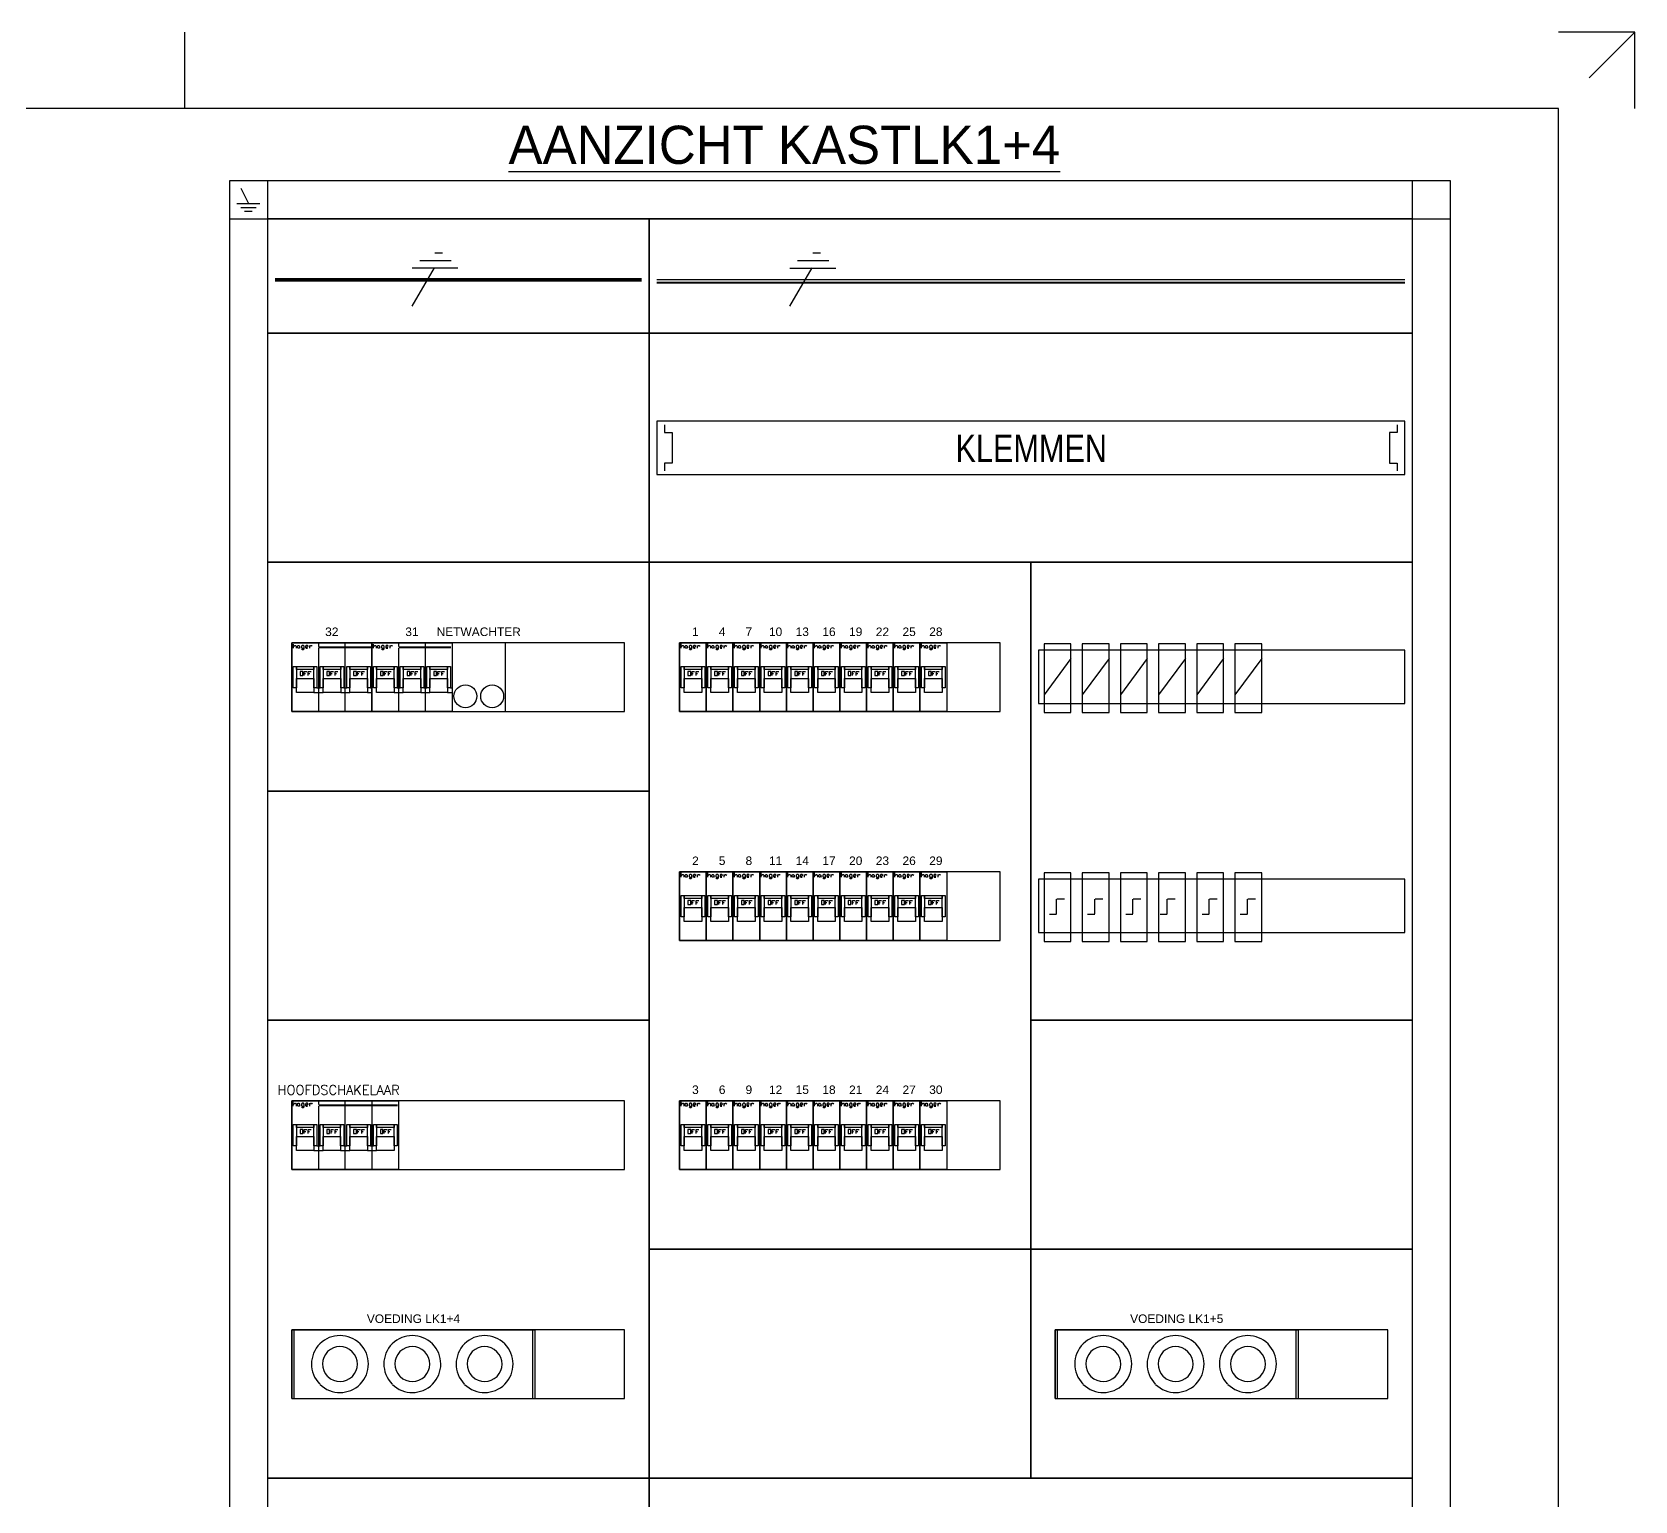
# Model space of a CAD drawing. Header units: millimetres. Extents: x 0 to 420, y 0 to 297.
# Drawn here: x 210 to 420, y 104.6 to 297 of the extents above; entities that cross this region are included whole.
import ezdxf
from ezdxf.enums import TextEntityAlignment as Align

# ---------------------------------------------------------------- set-up
doc = ezdxf.new("R2010")
doc.units = ezdxf.units.MM
doc.layers.get('0').update_dxf_attribs({"linetype": 'CONTINUOUS'})
for name, color, linetype in [('00kad018', 1, 'CONTINUOUS'), ('00kad070', 5, 'CONTINUOUS'), ('BL$2----_KADER', 7, 'CONTINUOUS'), ('KAST AANZICHT', 1, 'CONTINUOUS'), ('Kast-aanzicht', 1, 'CONTINUOUS')]:
    doc.layers.add(name, color=color, linetype=linetype)
doc.styles.add('BURO-050', font='BUROFONT.shx', dxfattribs={"height": 5})
doc.styles.add('GREEN', font='txt')
doc.styles.add('NOOTER', font='arial.ttf')
doc.styles.add('ROMANS', font='romans', dxfattribs={"height": 2})

# ---------------------------------------------------------------- blocks, each defined once
blk = doc.blocks.new('a3-windesheim-hor')
at = {"layer": '00kad018', "color": 1}
for p, q in [((230, 287), (230, 297)), ((420, 297), (410, 297)), ((420, 297), (414, 291)), ((420, 287), (420, 297))]:
    blk.add_line(p, q, dxfattribs=at)
at = {"layer": '00kad070', "color": 5}
for p, q in [((410, 287), (20, 287)), ((410, 10), (410, 287))]:
    blk.add_line(p, q, dxfattribs=at)
blk = doc.blocks.new('HAG08')
at = {"color": 0}
for p, q in [((-16.5, -3.5), (-16.5, -0.8)), ((-16.5, -0.8), (-16.5, -0.8)), ((-16.5, -2.6), (-15.6, -1.7)), ((-15.6, -1.7), (-15.2, -1.7)), ((-15.2, -1.7), (-14.7, -2.2)), ((-14.7, -2.2), (-14.7, -3.5)), ((-14.7, -3.5), (-14.7, -3.5)), ((-13.8, -2.2), (-13.4, -1.7)), ((-13.8, -3.1), (-13.8, -2.2)), ((-13.4, -3.5), (-13.8, -3.1)), ((-13.4, -1.7), (-13, -1.7)), ((-13, -3.5), (-13.4, -3.5)), ((-13, -1.7), (-12.5, -2.2)), ((-12.5, -3.1), (-13, -3.5)), ((-12.5, -2.2), (-12.5, -3.1)), ((-12.5, -3.1), (-12.1, -3.5)), ((-12.1, -3.5), (-12.1, -3.5)), ((-10.7, -1.7), (-11.2, -2.2)), ((-11.2, -2.2), (-11.2, -3.1)), ((-11.2, -3.1), (-10.7, -3.5)), ((-11.2, -3.9), (-10.7, -4.4)), ((-9.9, -1.7), (-10.7, -1.7)), ((-10.7, -3.5), (-9.4, -3.5)), ((-10.7, -4.4), (-9.9, -4.4)), ((-9.4, -2.2), (-9.9, -1.7)), ((-9.9, -4.4), (-9.4, -3.9)), ((-9.4, -3.9), (-9.4, -2.2)), ((-9.4, -3.5), (-9.4, -3.5)), ((-8.1, -1.7), (-8.5, -2.2)), ((-8.5, -2.2), (-8.5, -3.1)), ((-8.5, -2.6), (-7.2, -2.6)), ((-8.5, -3.1), (-8.1, -3.5)), ((-7.2, -1.7), (-8.1, -1.7)), ((-8.1, -3.5), (-7.2, -3.5)), ((-6.8, -2.2), (-7.2, -1.7)), ((-7.2, -2.6), (-6.8, -2.2)), ((-7.2, -3.5), (-7.2, -3.5)), ((-5.9, -1.7), (-5.9, -3.5)), ((-5.9, -2.6), (-5, -1.7)), ((-5.9, -3.5), (-5.9, -3.5)), ((-5, -1.7), (-4.6, -1.7)), ((-4.6, -1.7), (-4.1, -2.2)), ((-4.1, -2.2), (-4.1, -2.2)), ((-10.2, -18.8), (-12, -18.8)), ((-12, -18.8), (-12, -21.5)), ((-10.2, -21.5), (-10.2, -18.8)), ((-9.3, -21.5), (-9.3, -18.8)), ((-9.3, -18.8), (-7.6, -18.8)), ((-9.3, -20.2), (-8.5, -20.2)), ((-8.5, -20.2), (-8.5, -20.2)), ((-7.6, -18.8), (-7.6, -18.8)), ((-6.7, -21.5), (-6.7, -18.8)), ((-6.7, -18.8), (-4.9, -18.8)), ((-6.7, -20.2), (-5.8, -20.2)), ((-5.8, -20.2), (-5.8, -20.2)), ((-4.9, -18.8), (-4.9, -18.8)), ((-12, -21.5), (-10.2, -21.5)), ((-12, -21.5), (-12, -21.5))]:
    blk.add_line(p, q, dxfattribs=at)
for points in [[(-17.5, -45), (-17.5, 0), (0, 0), (0, -45)], [(-16.5, -29.5), (-16.5, -15.5), (-14.5, -15.5), (-14.5, -29.5)], [(-14.5, -17.5), (-14.5, -15.5), (-3, -15.5), (-3, -17.5)], [(-3, -29.5), (-3, -15.5), (-1, -15.5), (-1, -29.5)], [(-14.5, -32.5), (-14.5, -23.5), (-3, -23.5), (-3, -32.5)]]:
    blk.add_lwpolyline(points, close=True, dxfattribs=at)
blk = doc.blocks.new('HAG07')
at = {"color": 0}
for p, q in [((0.22, 8.85), (0.22, 9.42)), ((0.22, 9.42), (0.22, 9.42)), ((0.22, 9.04), (0.41, 9.23)), ((0.41, 9.23), (0.5, 9.23)), ((0.5, 9.23), (0.6, 9.14)), ((0.6, 9.14), (0.6, 8.85)), ((0.79, 9.14), (0.88, 9.23)), ((0.79, 8.95), (0.79, 9.14)), ((0.88, 9.23), (0.97, 9.23)), ((0.97, 9.23), (1.07, 9.14)), ((1.07, 9.14), (1.07, 8.95)), ((1.44, 9.23), (1.35, 9.14)), ((1.35, 9.14), (1.35, 8.95)), ((1.63, 9.23), (1.44, 9.23)), ((1.73, 9.14), (1.63, 9.23)), ((1.73, 8.76), (1.73, 9.14)), ((2.01, 9.23), (1.92, 9.14)), ((1.92, 9.14), (1.92, 8.95)), ((1.92, 9.04), (2.2, 9.04)), ((2.2, 9.23), (2.01, 9.23)), ((2.29, 9.14), (2.2, 9.23)), ((2.2, 9.04), (2.29, 9.14)), ((2.48, 9.23), (2.48, 8.85)), ((2.48, 9.04), (2.67, 9.23)), ((2.67, 9.23), (2.76, 9.23)), ((2.76, 9.23), (2.86, 9.14)), ((2.86, 9.14), (2.86, 9.14)), ((3.73, 9.6), (3.73, 9.09)), ((7.47, 9.09), (7.47, 9.6)), ((0.6, 8.85), (0.6, 8.85)), ((0.88, 8.85), (0.79, 8.95)), ((0.97, 8.85), (0.88, 8.85)), ((1.07, 8.95), (0.97, 8.85)), ((1.07, 8.95), (1.16, 8.85)), ((1.16, 8.85), (1.16, 8.85)), ((1.35, 8.95), (1.44, 8.85)), ((1.35, 8.76), (1.44, 8.66)), ((1.44, 8.85), (1.73, 8.85)), ((1.44, 8.66), (1.63, 8.66)), ((1.63, 8.66), (1.73, 8.76)), ((1.73, 8.85), (1.73, 8.85)), ((1.92, 8.95), (2.01, 8.85)), ((2.01, 8.85), (2.2, 8.85)), ((2.2, 8.85), (2.2, 8.85)), ((2.48, 8.85), (2.48, 8.85)), ((3.73, 8.83), (3.73, 0)), ((7.47, 0), (7.47, 8.83)), ((1.56, 5.58), (1.18, 5.58)), ((1.18, 5.58), (1.18, 5.01)), ((1.18, 5.01), (1.56, 5.01)), ((1.18, 5.01), (1.18, 5.01)), ((1.56, 5.01), (1.56, 5.58)), ((1.74, 5.01), (1.74, 5.58)), ((1.74, 5.58), (2.12, 5.58)), ((1.74, 5.3), (1.93, 5.3)), ((1.93, 5.3), (1.93, 5.3)), ((2.12, 5.58), (2.12, 5.58)), ((2.31, 5.01), (2.31, 5.58)), ((2.31, 5.58), (2.69, 5.58)), ((2.31, 5.3), (2.5, 5.3)), ((2.5, 5.3), (2.5, 5.3)), ((2.69, 5.58), (2.69, 5.58)), ((5.29, 5.58), (4.91, 5.58)), ((4.91, 5.58), (4.91, 5.01)), ((4.91, 5.01), (5.29, 5.01)), ((4.91, 5.01), (4.91, 5.01)), ((5.29, 5.01), (5.29, 5.58)), ((5.47, 5.01), (5.47, 5.58)), ((5.47, 5.58), (5.85, 5.58)), ((5.47, 5.3), (5.66, 5.3)), ((5.66, 5.3), (5.66, 5.3)), ((5.85, 5.58), (5.85, 5.58)), ((6.04, 5.01), (6.04, 5.58)), ((6.04, 5.58), (6.42, 5.58)), ((6.04, 5.3), (6.23, 5.3)), ((6.23, 5.3), (6.23, 5.3)), ((6.42, 5.58), (6.42, 5.58)), ((9.02, 5.58), (8.64, 5.58)), ((8.64, 5.58), (8.64, 5.01)), ((8.64, 5.01), (9.02, 5.01)), ((8.64, 5.01), (8.64, 5.01)), ((9.02, 5.01), (9.02, 5.58)), ((9.2, 5.01), (9.2, 5.58)), ((9.2, 5.58), (9.58, 5.58)), ((9.2, 5.3), (9.39, 5.3)), ((9.39, 5.3), (9.39, 5.3)), ((9.58, 5.58), (9.58, 5.58)), ((9.77, 5.01), (9.77, 5.58)), ((9.77, 5.58), (10.15, 5.58)), ((9.77, 5.3), (9.96, 5.3)), ((9.96, 5.3), (9.96, 5.3)), ((10.15, 5.58), (10.15, 5.58)), ((3.09, 2.67), (4.37, 2.67)), ((3.52, 3.31), (3.95, 3.31)), ((6.83, 2.67), (8.11, 2.67)), ((7.25, 3.31), (7.68, 3.31)), ((10.56, 2.67), (11.2, 2.67)), ((10.99, 3.31), (11.2, 3.31))]:
    blk.add_line(p, q, dxfattribs=at)
for points in [[(0, 0), (0, 9.6), (11.2, 9.6), (11.2, 0)], [(0.21, 3.31), (0.21, 6.29), (0.64, 6.29), (0.64, 3.31)], [(0.64, 5.87), (0.64, 6.29), (3.09, 6.29), (3.09, 5.87)], [(0.64, 2.67), (0.64, 4.59), (3.09, 4.59), (3.09, 2.67)], [(3.09, 3.31), (3.09, 6.29), (3.52, 6.29), (3.52, 3.31)], [(3.95, 3.31), (3.95, 6.29), (4.37, 6.29), (4.37, 3.31)], [(4.37, 5.87), (4.37, 6.29), (6.83, 6.29), (6.83, 5.87)], [(4.37, 2.67), (4.37, 4.59), (6.83, 4.59), (6.83, 2.67)], [(6.83, 3.31), (6.83, 6.29), (7.25, 6.29), (7.25, 3.31)], [(7.68, 3.31), (7.68, 6.29), (8.11, 6.29), (8.11, 3.31)], [(8.11, 5.87), (8.11, 6.29), (10.56, 6.29), (10.56, 5.87)], [(8.11, 2.67), (8.11, 4.59), (10.56, 4.59), (10.56, 2.67)], [(10.56, 3.31), (10.56, 6.29), (10.99, 6.29), (10.99, 3.31)]]:
    blk.add_lwpolyline(points, close=True, dxfattribs=at)
at = {"color": 0, "const_width": 0.256}
blk.add_lwpolyline([(3.73, 8.96), (11.05, 8.96)], dxfattribs=at)
blk = doc.blocks.new('HAG09')
at = {"color": 0}
for p, q in [((-52.5, 0), (-52.5, -2.4)), ((-35, -2.4), (-35, 0)), ((-17.5, 0), (-17.5, -2.4)), ((-69, -3.5), (-69, -0.8)), ((-69, -0.8), (-69, -0.8)), ((-69, -2.6), (-68.1, -1.7)), ((-68.1, -1.7), (-67.6, -1.7)), ((-67.6, -1.7), (-67.2, -2.2)), ((-67.2, -2.2), (-67.2, -3.5)), ((-67.2, -3.5), (-67.2, -3.5)), ((-66.3, -2.2), (-65.9, -1.7)), ((-66.3, -3.1), (-66.3, -2.2)), ((-65.9, -3.5), (-66.3, -3.1)), ((-65.9, -1.7), (-65.4, -1.7)), ((-65.4, -3.5), (-65.9, -3.5)), ((-65.4, -1.7), (-65, -2.2)), ((-65, -3.1), (-65.4, -3.5)), ((-65, -2.2), (-65, -3.1)), ((-65, -3.1), (-64.6, -3.5)), ((-64.6, -3.5), (-64.6, -3.5)), ((-63.2, -1.7), (-63.7, -2.2)), ((-63.7, -2.2), (-63.7, -3.1)), ((-63.7, -3.1), (-63.2, -3.5)), ((-63.7, -3.9), (-63.2, -4.4)), ((-62.3, -1.7), (-63.2, -1.7)), ((-63.2, -3.5), (-61.9, -3.5)), ((-63.2, -4.4), (-62.3, -4.4)), ((-61.9, -2.2), (-62.3, -1.7)), ((-62.3, -4.4), (-61.9, -3.9)), ((-61.9, -3.9), (-61.9, -2.2)), ((-61.9, -3.5), (-61.9, -3.5)), ((-60.6, -1.7), (-61, -2.2)), ((-61, -2.2), (-61, -3.1)), ((-61, -2.6), (-59.7, -2.6)), ((-61, -3.1), (-60.6, -3.5)), ((-59.7, -1.7), (-60.6, -1.7)), ((-60.6, -3.5), (-59.7, -3.5)), ((-59.2, -2.2), (-59.7, -1.7)), ((-59.7, -2.6), (-59.2, -2.2)), ((-59.7, -3.5), (-59.7, -3.5)), ((-58.4, -1.7), (-58.4, -3.5)), ((-58.4, -2.6), (-57.5, -1.7)), ((-58.4, -3.5), (-58.4, -3.5)), ((-57.5, -1.7), (-57, -1.7)), ((-57, -1.7), (-56.6, -2.2)), ((-56.6, -2.2), (-56.6, -2.2)), ((-52.5, -3.6), (-52.5, -45)), ((-35, -45), (-35, -3.6)), ((-17.5, -3.6), (-17.5, -45)), ((-62.7, -18.8), (-64.5, -18.8)), ((-64.5, -18.8), (-64.5, -21.5)), ((-62.7, -21.5), (-62.7, -18.8)), ((-61.8, -21.5), (-61.8, -18.8)), ((-61.8, -18.8), (-60.1, -18.8)), ((-61.8, -20.2), (-60.9, -20.2)), ((-60.9, -20.2), (-60.9, -20.2)), ((-60.1, -18.8), (-60.1, -18.8)), ((-59.2, -21.5), (-59.2, -18.8)), ((-59.2, -18.8), (-57.4, -18.8)), ((-59.2, -20.2), (-58.3, -20.2)), ((-58.3, -20.2), (-58.3, -20.2)), ((-57.4, -18.8), (-57.4, -18.8)), ((-45.2, -18.8), (-47, -18.8)), ((-47, -18.8), (-47, -21.5)), ((-45.2, -21.5), (-45.2, -18.8)), ((-44.3, -21.5), (-44.3, -18.8)), ((-44.3, -18.8), (-42.6, -18.8)), ((-44.3, -20.2), (-43.5, -20.2)), ((-43.5, -20.2), (-43.5, -20.2)), ((-42.6, -18.8), (-42.6, -18.8)), ((-41.7, -21.5), (-41.7, -18.8)), ((-41.7, -18.8), (-39.9, -18.8)), ((-41.7, -20.2), (-40.8, -20.2)), ((-40.8, -20.2), (-40.8, -20.2)), ((-39.9, -18.8), (-39.9, -18.8)), ((-27.7, -18.8), (-29.5, -18.8)), ((-29.5, -18.8), (-29.5, -21.5)), ((-27.7, -21.5), (-27.7, -18.8)), ((-26.9, -21.5), (-26.9, -18.8)), ((-26.9, -18.8), (-25.1, -18.8)), ((-26.9, -20.2), (-26, -20.2)), ((-26, -20.2), (-26, -20.2)), ((-25.1, -18.8), (-25.1, -18.8)), ((-24.2, -21.5), (-24.2, -18.8)), ((-24.2, -18.8), (-22.4, -18.8)), ((-24.2, -20.2), (-23.3, -20.2)), ((-23.3, -20.2), (-23.3, -20.2)), ((-22.4, -18.8), (-22.4, -18.8)), ((-10.3, -18.8), (-12, -18.8)), ((-12, -18.8), (-12, -21.5)), ((-10.3, -21.5), (-10.3, -18.8)), ((-9.4, -21.5), (-9.4, -18.8)), ((-9.4, -18.8), (-7.6, -18.8)), ((-9.4, -20.2), (-8.5, -20.2)), ((-8.5, -20.2), (-8.5, -20.2)), ((-7.6, -18.8), (-7.6, -18.8)), ((-6.7, -21.5), (-6.7, -18.8)), ((-6.7, -18.8), (-4.9, -18.8)), ((-6.7, -20.2), (-5.8, -20.2)), ((-5.8, -20.2), (-5.8, -20.2)), ((-4.9, -18.8), (-5, -18.8)), ((-64.5, -21.5), (-62.7, -21.5)), ((-64.5, -21.5), (-64.5, -21.5)), ((-53.5, -29.5), (-51.5, -29.5)), ((-47, -21.5), (-45.2, -21.5)), ((-47, -21.5), (-47, -21.5)), ((-36, -29.5), (-34, -29.5)), ((-29.5, -21.5), (-27.7, -21.5)), ((-29.5, -21.5), (-29.5, -21.5)), ((-18.5, -29.5), (-16.5, -29.5)), ((-12, -21.5), (-10.3, -21.5)), ((-12, -21.5), (-12, -21.5)), ((-55.5, -32.5), (-49.5, -32.5)), ((-38, -32.5), (-32, -32.5)), ((-20.5, -32.5), (-14.5, -32.5))]:
    blk.add_line(p, q, dxfattribs=at)
for points in [[(-70, -45), (-70, 0), (0, 0), (0, -45)], [(-69, -29.5), (-69, -15.5), (-67, -15.5), (-67, -29.5)], [(-67, -17.5), (-67, -15.5), (-55.5, -15.5), (-55.5, -17.5)], [(-55.5, -29.5), (-55.5, -15.5), (-53.5, -15.5), (-53.5, -29.5)], [(-51.5, -29.5), (-51.5, -15.5), (-49.5, -15.5), (-49.5, -29.5)], [(-49.5, -17.5), (-49.5, -15.5), (-38, -15.5), (-38, -17.5)], [(-38, -29.5), (-38, -15.5), (-36, -15.5), (-36, -29.5)], [(-34, -29.5), (-34, -15.5), (-32, -15.5), (-32, -29.5)], [(-32, -17.5), (-32, -15.5), (-20.5, -15.5), (-20.5, -17.5)], [(-20.5, -29.5), (-20.5, -15.5), (-18.5, -15.5), (-18.5, -29.5)], [(-16.5, -29.5), (-16.5, -15.5), (-14.5, -15.5), (-14.5, -29.5)], [(-14.5, -17.5), (-14.5, -15.5), (-3, -15.5), (-3, -17.5)], [(-3, -29.5), (-3, -15.5), (-1, -15.5), (-1, -29.5)], [(-67, -32.5), (-67, -23.5), (-55.5, -23.5), (-55.5, -32.5)], [(-49.5, -32.5), (-49.5, -23.5), (-38, -23.5), (-38, -32.5)], [(-32, -32.5), (-32, -23.5), (-20.5, -23.5), (-20.5, -32.5)], [(-14.5, -32.5), (-14.5, -23.5), (-3, -23.5), (-3, -32.5)]]:
    blk.add_lwpolyline(points, close=True, dxfattribs=at)
at = {"color": 0, "const_width": 1.2}
blk.add_lwpolyline([(-52.5, -3), (-0.7, -3)], dxfattribs=at)

msp = doc.modelspace()

# ---------------------------------------------------------------- linework, layer by layer
at = {"layer": 'KAST AANZICHT', "color": 1, "linetype": 'Continuous'}
for p, q in [((395.85, 277.53), (235.85, 277.53)), ((235.85, 277.53), (235.85, 87.53)), ((240.85, 277.53), (240.85, 87.53)), ((390.85, 87.53), (390.85, 277.53)), ((395.85, 87.53), (395.85, 277.53)), ((237.35, 276.53), (238.35, 274.53)), ((236.85, 274.53), (239.85, 274.53)), ((237.35, 274.03), (239.35, 274.03)), ((237.85, 273.53), (238.85, 273.53)), ((235.85, 272.53), (395.85, 272.53)), ((260.79, 267.09), (264.91, 267.09)), ((262.79, 268.09), (263.79, 268.09)), ((310.29, 267.07), (314.41, 267.07)), ((312.29, 268.07), (313.29, 268.07)), ((289.85, 264.69), (241.85, 264.69)), ((259.79, 261.09), (262.71, 266.13)), ((259.79, 266.09), (265.79, 266.09)), ((309.29, 261.07), (312.21, 266.11)), ((309.29, 266.07), (315.29, 266.07)), ((289.85, 264.55), (241.85, 264.55)), ((289.85, 264.35), (241.85, 264.35)), ((389.85, 264.55), (291.85, 264.55)), ((389.85, 264.21), (291.85, 264.21)), ((389.85, 264.11), (291.85, 264.11)), ((292.85, 245.53), (292.85, 244.53)), ((292.85, 244.53), (293.85, 244.53)), ((293.85, 244.53), (293.85, 240.53)), ((388.85, 244.53), (387.85, 244.53)), ((387.85, 244.53), (387.85, 240.53)), ((388.85, 245.53), (388.85, 244.53)), ((293.85, 240.53), (292.85, 240.53)), ((292.85, 240.53), (292.85, 239.53)), ((387.85, 240.53), (388.85, 240.53)), ((388.85, 240.53), (388.85, 239.53)), ((342.64, 210.15), (346.14, 214.91)), ((347.64, 210.15), (351.14, 214.91)), ((352.64, 210.15), (356.14, 214.91)), ((357.64, 210.15), (361.14, 214.91)), ((362.64, 210.15), (366.14, 214.91)), ((367.64, 210.15), (371.14, 214.91)), ((344.22, 181.47), (344.22, 183.39)), ((344.28, 183.43), (345.28, 183.43)), ((349.22, 181.47), (349.22, 183.39)), ((349.28, 183.43), (350.28, 183.43)), ((354.22, 181.47), (354.22, 183.39)), ((354.28, 183.43), (355.28, 183.43)), ((358.72, 181.47), (358.72, 183.39)), ((358.78, 183.43), (359.78, 183.43)), ((364.22, 181.47), (364.22, 183.39)), ((364.28, 183.43), (365.28, 183.43)), ((369.22, 181.47), (369.22, 183.39)), ((369.28, 183.43), (370.28, 183.43)), ((343.28, 181.43), (344.22, 181.43)), ((348.28, 181.43), (349.22, 181.43)), ((353.28, 181.43), (354.22, 181.43)), ((357.78, 181.43), (358.72, 181.43)), ((363.28, 181.43), (364.22, 181.43)), ((368.28, 181.43), (369.22, 181.43))]:
    msp.add_line(p, q, dxfattribs=at)
at = {"layer": 'KAST AANZICHT', "linetype": 'Continuous'}
for p, q in [((244.03, 117.99), (244.03, 126.99)), ((244.03, 126.99), (275.92, 126.99)), ((244.34, 117.99), (244.34, 126.99)), ((275.6, 117.99), (275.6, 126.99)), ((275.92, 117.99), (275.92, 126.99)), ((344.03, 117.99), (344.03, 126.99)), ((344.03, 126.99), (375.92, 126.99)), ((344.34, 117.99), (344.34, 126.99)), ((375.6, 117.99), (375.6, 126.99)), ((375.92, 117.99), (375.92, 126.99)), ((244.03, 117.99), (275.92, 117.99)), ((344.03, 117.99), (375.92, 117.99))]:
    msp.add_line(p, q, dxfattribs=at)
at = {"layer": 'KAST AANZICHT', "color": 1, "linetype": 'Continuous'}
for points in [[(240.85, 257.53), (290.85, 257.53), (290.85, 272.53), (240.85, 272.53)], [(290.85, 257.53), (390.85, 257.53), (390.85, 272.53), (290.85, 272.53)], [(240.85, 227.53), (290.85, 227.53), (290.85, 257.53), (240.85, 257.53)], [(290.85, 227.53), (390.85, 227.53), (390.85, 257.53), (290.85, 257.53)], [(291.85, 239.03), (389.85, 239.03), (389.85, 246.03), (291.85, 246.03)], [(240.85, 197.53), (290.85, 197.53), (290.85, 227.53), (240.85, 227.53)], [(290.85, 137.53), (340.85, 137.53), (340.85, 227.53), (290.85, 227.53)], [(390.85, 227.53), (340.85, 227.53), (340.85, 167.53), (390.85, 167.53)], [(244.03, 207.99), (287.63, 207.99), (287.63, 216.99), (244.03, 216.99)], [(265.03, 207.99), (272.03, 207.99), (272.03, 216.99), (265.03, 216.99)], [(294.83, 207.99), (336.83, 207.99), (336.83, 216.99), (294.83, 216.99)], [(342.6, 207.85), (346.1, 207.85), (346.1, 216.85), (342.6, 216.85)], [(347.6, 207.85), (351.1, 207.85), (351.1, 216.85), (347.6, 216.85)], [(352.6, 207.85), (356.1, 207.85), (356.1, 216.85), (352.6, 216.85)], [(357.6, 207.85), (361.1, 207.85), (361.1, 216.85), (357.6, 216.85)], [(362.6, 207.85), (366.1, 207.85), (366.1, 216.85), (362.6, 216.85)], [(367.6, 207.85), (371.1, 207.85), (371.1, 216.85), (367.6, 216.85)], [(341.85, 209.03), (389.85, 209.03), (389.85, 216.03), (341.85, 216.03)], [(341.85, 209.03), (389.85, 209.03), (389.85, 216.03), (341.85, 216.03)], [(240.85, 167.53), (290.85, 167.53), (290.85, 197.53), (240.85, 197.53)], [(294.83, 177.99), (336.83, 177.99), (336.83, 186.99), (294.83, 186.99)], [(341.85, 179.03), (389.85, 179.03), (389.85, 186.03), (341.85, 186.03)], [(341.85, 179.03), (389.85, 179.03), (389.85, 186.03), (341.85, 186.03)], [(342.6, 177.85), (346.1, 177.85), (346.1, 186.85), (342.6, 186.85)], [(347.6, 177.85), (351.1, 177.85), (351.1, 186.85), (347.6, 186.85)], [(352.6, 177.85), (356.1, 177.85), (356.1, 186.85), (352.6, 186.85)], [(357.6, 177.85), (361.1, 177.85), (361.1, 186.85), (357.6, 186.85)], [(362.6, 177.85), (366.1, 177.85), (366.1, 186.85), (362.6, 186.85)], [(367.6, 177.85), (371.1, 177.85), (371.1, 186.85), (367.6, 186.85)], [(240.85, 107.53), (290.85, 107.53), (290.85, 167.53), (240.85, 167.53)], [(390.85, 167.53), (340.85, 167.53), (340.85, 137.53), (390.85, 137.53)], [(244.03, 147.99), (287.63, 147.99), (287.63, 156.99), (244.03, 156.99)], [(294.83, 147.99), (336.83, 147.99), (336.83, 156.99), (294.83, 156.99)], [(290.85, 107.53), (340.85, 107.53), (340.85, 137.53), (290.85, 137.53)], [(340.85, 107.53), (390.85, 107.53), (390.85, 137.53), (340.85, 137.53)], [(244.03, 117.99), (287.63, 117.99), (287.63, 126.99), (244.03, 126.99)], [(344.03, 117.99), (387.63, 117.99), (387.63, 126.99), (344.03, 126.99)], [(240.85, 92.53), (290.85, 92.53), (290.85, 107.53), (240.85, 107.53)], [(290.85, 92.53), (390.85, 92.53), (390.85, 107.53), (290.85, 107.53)]]:
    msp.add_lwpolyline(points, close=True, dxfattribs=at)
at = {"layer": 'KAST AANZICHT'}
for centre in [(266.78, 209.98), (270.28, 209.98)]:
    msp.add_circle(centre, 1.5, dxfattribs=at)
at = {"layer": 'KAST AANZICHT', "linetype": 'Continuous'}
for centre, radius, start, end in [((250.34, 122.49), 3.73, 225.4999, 224.5495), ((259.82, 122.49), 3.73, 225.4999, 224.5495), ((269.29, 122.49), 3.73, 225.4999, 224.5495), ((350.34, 122.49), 3.73, 225.4999, 224.5495), ((359.82, 122.49), 3.73, 225.4999, 224.5495), ((369.29, 122.49), 3.73, 225.4999, 224.5495), ((250.34, 122.49), 2.29, 225.4269, 224.6462), ((259.82, 122.49), 2.29, 225.4269, 224.6462), ((269.29, 122.49), 2.29, 225.4269, 224.6462), ((350.34, 122.49), 2.29, 225.4269, 224.6462), ((359.82, 122.49), 2.29, 225.4269, 224.6462), ((369.29, 122.49), 2.29, 225.4269, 224.6462)]:
    msp.add_arc(centre, radius, start, end, dxfattribs=at)

# ---------------------------------------------------------------- block references
at = {"layer": 'BL$2----_KADER'}
msp.add_blockref('a3-windesheim-hor', (0, 0), dxfattribs=at)
at = {"layer": 'KAST AANZICHT'}
for name, p, xscale, yscale, zscale in [('HAG07', (244.03, 207.99), 0.9375, 0.9375, 0.9375), ('HAG07', (254.53, 207.99), 0.9375, 0.9375, 0.9375), ('HAG08', (298.33, 216.99), 0.2000000000000455, 0.2000000000000455, 0.2000000000000455), ('HAG08', (301.83, 216.99), 0.2000000000000455, 0.2000000000000455, 0.2000000000000455), ('HAG08', (305.33, 216.99), 0.2000000000000455, 0.2000000000000455, 0.2000000000000455), ('HAG08', (308.83, 216.99), 0.2000000000000455, 0.2000000000000455, 0.2000000000000455), ('HAG08', (312.33, 216.99), 0.2000000000000455, 0.2000000000000455, 0.2000000000000455), ('HAG08', (315.83, 216.99), 0.2000000000000455, 0.2000000000000455, 0.2000000000000455), ('HAG08', (319.33, 216.99), 0.2000000000000455, 0.2000000000000455, 0.2000000000000455), ('HAG08', (322.83, 216.99), 0.2000000000000455, 0.2000000000000455, 0.2000000000000455), ('HAG08', (326.33, 216.99), 0.2000000000000455, 0.2000000000000455, 0.2000000000000455), ('HAG08', (329.83, 216.99), 0.2000000000000455, 0.2000000000000455, 0.2000000000000455), ('HAG08', (298.33, 186.99), 0.2000000000000455, 0.2000000000000455, 0.2000000000000455), ('HAG08', (301.83, 186.99), 0.2000000000000455, 0.2000000000000455, 0.2000000000000455), ('HAG08', (305.33, 186.99), 0.2000000000000455, 0.2000000000000455, 0.2000000000000455), ('HAG08', (308.83, 186.99), 0.2000000000000455, 0.2000000000000455, 0.2000000000000455), ('HAG08', (312.33, 186.99), 0.2000000000000455, 0.2000000000000455, 0.2000000000000455), ('HAG08', (315.83, 186.99), 0.2000000000000455, 0.2000000000000455, 0.2000000000000455), ('HAG08', (319.33, 186.99), 0.2000000000000455, 0.2000000000000455, 0.2000000000000455), ('HAG08', (322.83, 186.99), 0.2000000000000455, 0.2000000000000455, 0.2000000000000455), ('HAG08', (326.33, 186.99), 0.2000000000000455, 0.2000000000000455, 0.2000000000000455), ('HAG08', (329.83, 186.99), 0.2000000000000455, 0.2000000000000455, 0.2000000000000455), ('HAG09', (258.03, 156.99), 0.2000000000000455, 0.2000000000000455, 0.2000000000000455), ('HAG08', (298.33, 156.99), 0.2000000000000455, 0.2000000000000455, 0.2000000000000455), ('HAG08', (301.83, 156.99), 0.2000000000000455, 0.2000000000000455, 0.2000000000000455), ('HAG08', (305.33, 156.99), 0.2000000000000455, 0.2000000000000455, 0.2000000000000455), ('HAG08', (308.83, 156.99), 0.2000000000000455, 0.2000000000000455, 0.2000000000000455), ('HAG08', (312.33, 156.99), 0.2000000000000455, 0.2000000000000455, 0.2000000000000455), ('HAG08', (315.83, 156.99), 0.2000000000000455, 0.2000000000000455, 0.2000000000000455), ('HAG08', (319.33, 156.99), 0.2000000000000455, 0.2000000000000455, 0.2000000000000455), ('HAG08', (322.83, 156.99), 0.2000000000000455, 0.2000000000000455, 0.2000000000000455), ('HAG08', (326.33, 156.99), 0.2000000000000455, 0.2000000000000455, 0.2000000000000455), ('HAG08', (329.83, 156.99), 0.2000000000000455, 0.2000000000000455, 0.2000000000000455)]:
    msp.add_blockref(name, p, dxfattribs=dict(at, xscale=xscale, yscale=yscale, zscale=zscale))

# ---------------------------------------------------------------- texts
at = {"layer": 'KAST AANZICHT', "color": 1, "linetype": 'Continuous', "style": 'GREEN', "width": 0.833333}
msp.add_text('KLEMMEN', height=3.6, dxfattribs=at).set_placement((330.99, 240.65))
at = {"layer": 'KAST AANZICHT', "style": 'NOOTER'}
for s, height, p in [('32', 1.12, (249.27, 218.43)), ('31', 1.12, (259.77, 218.43)), ('NETWACHTER', 1.12, (268.52, 218.43)), ('1', 1.12, (296.91, 218.43)), ('4', 1.12, (300.41, 218.43)), ('7', 1.12, (303.91, 218.43)), ('10', 1.12, (307.41, 218.43)), ('13', 1.12, (310.91, 218.43)), ('16', 1.12, (314.41, 218.43)), ('19', 1.12, (317.91, 218.43)), ('22', 1.12, (321.41, 218.43)), ('25', 1.12, (324.91, 218.43)), ('28', 1.12, (328.41, 218.43)), ('8', 1.12, (303.91, 188.43)), ('20', 1.12, (317.91, 188.43)), ('23', 1.12, (321.41, 188.43)), ('26', 1.12, (324.91, 188.43)), ('29', 1.12, (328.41, 188.43)), ('2', 1.12, (296.91, 188.43)), ('5', 1.12, (300.41, 188.43)), ('11', 1.12, (307.41, 188.43)), ('14', 1.12, (310.91, 188.43)), ('17', 1.12, (314.41, 188.43)), ('3', 1.12, (296.91, 158.43)), ('6', 1.12, (300.41, 158.43)), ('9', 1.12, (303.91, 158.43)), ('12', 1.12, (307.41, 158.43)), ('15', 1.12, (310.91, 158.43)), ('18', 1.12, (314.41, 158.43)), ('21', 1.12, (317.91, 158.43)), ('24', 1.12, (321.41, 158.43)), ('27', 1.12, (324.91, 158.43)), ('30', 1.12, (328.41, 158.43)), ('VOEDING LK1+4', 1.1196, (259.97, 128.43)), ('VOEDING LK1+5', 1.1196, (359.97, 128.43))]:
    msp.add_text(s, height=height, dxfattribs=at).set_placement(p, align=Align.MIDDLE)
at = {"layer": 'KAST AANZICHT', "style": 'ROMANS'}
msp.add_text('HOOFDSCHAKELAAR', height=1.2446, dxfattribs=at).set_placement((242.17, 157.78))
at = {"layer": 'Kast-aanzicht', "color": 4, "style": 'BURO-050'}
msp.add_text('%%UAANZICHT KASTLK1+4', height=5, dxfattribs=at).set_placement((272.43, 279.73))

doc.saveas('drawing.dxf')
